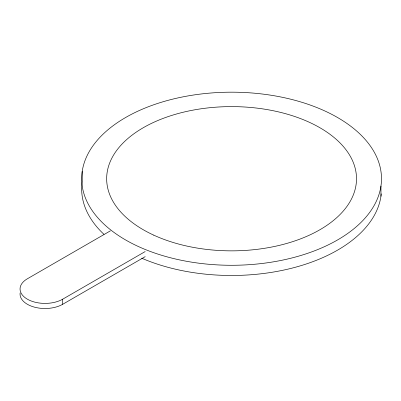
<?xml version="1.0" encoding="UTF-8"?>
<svg xmlns="http://www.w3.org/2000/svg" width="401" height="401" viewBox="0 0 401 401"><rect width="100%" height="100%" fill="white"/><g stroke="black" fill="none" stroke-linecap="round" stroke-linejoin="round"><path stroke-width="0.6" d="M110.415 230.836L27.368 278.78A24.987 14.426 0 0 0 27.368 299.181A24.987 14.426 0 0 0 62.701 299.181L145.207 251.547M20.12 293.006A24.987 14.426 0 0 0 34.621 307.196A24.987 14.426 0 0 0 62.701 304.284L145.207 256.645M380.95 186.069A149.909 86.551 0 0 1 145.889 249.748A149.909 86.551 0 0 1 167.899 100.38A149.909 86.551 0 0 1 380.95 186.069L380.95 196.269M82.21 171.397L82.21 181.593A149.909 86.551 0 0 0 103.969 234.349M62.701 299.181L62.701 304.284M381.246 193.843A149.909 86.551 0 0 1 294.835 267.397A149.909 86.551 0 0 1 141.718 258.209M153.703 235.126A124.927 72.125 0 0 0 355.111 189.472A124.927 72.125 0 0 0 185.924 111.598A124.927 72.125 0 0 0 153.703 235.126"/></g></svg>
